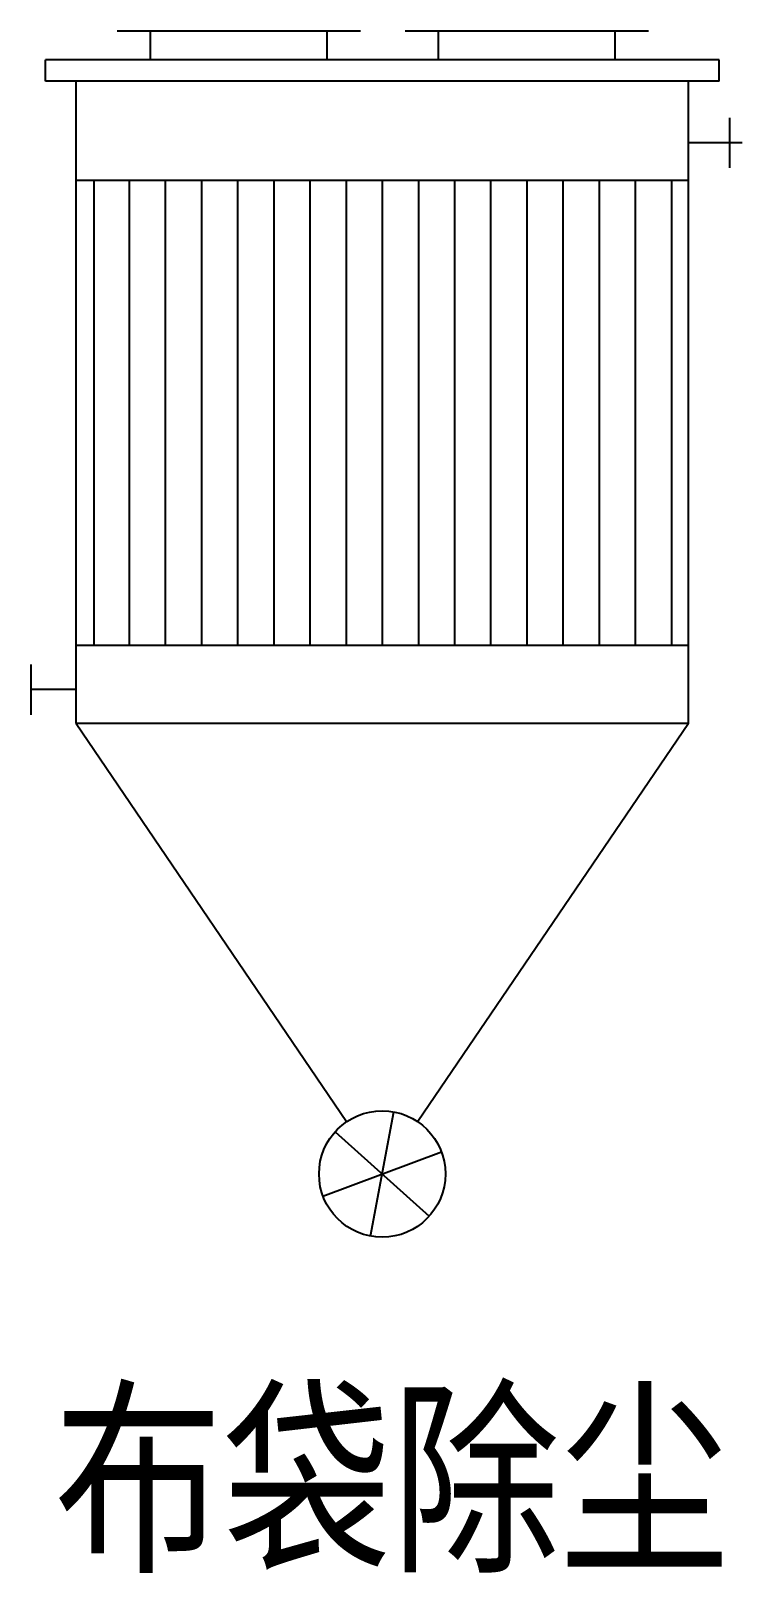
# Model space of a CAD drawing. Header units: millimetres. Extents: x 639.6 to 674.4, y 72.9 to 148.3.
import ezdxf

# ---------------------------------------------------------------- set-up
doc = ezdxf.new("R2010")
doc.units = ezdxf.units.MM
doc.layers.add('GJ', color=3, linetype='Continuous')
doc.layers.add('sb', color=2, linetype='Continuous')
doc.styles.add('QSDI', font='SimSun.ttf', dxfattribs={"width": 0.8})

msp = doc.modelspace()

# ---------------------------------------------------------------- linework, layer by layer
at = {"ltscale": 100}
for p, q in [((674.414, 142.83), (671.784, 142.83)), ((641.814, 116.075), (639.604, 116.075))]:
    msp.add_line(p, q, dxfattribs=at)
at = {"layer": 'GJ'}
for p, q in [((673.793, 144.054), (673.793, 141.606)), ((639.604, 117.299), (639.604, 114.851))]:
    msp.add_line(p, q, dxfattribs=at)
at = {"layer": 'sb'}
for p, q in [((643.827, 148.303), (655.738, 148.303)), ((645.462, 146.89), (645.462, 148.303)), ((654.103, 146.89), (654.103, 148.303)), ((657.918, 148.303), (669.829, 148.303)), ((659.553, 146.89), (659.553, 148.303)), ((668.194, 146.89), (668.194, 148.303)), ((640.314, 145.843), (640.314, 146.89)), ((673.284, 146.89), (640.314, 146.89)), ((673.284, 145.843), (673.284, 146.89)), ((673.284, 145.843), (640.314, 145.843)), ((641.814, 114.415), (641.814, 145.843)), ((671.784, 114.415), (671.784, 145.843))]:
    msp.add_line(p, q, dxfattribs=at)
at = {"layer": 'sb', "color": 2}
for p, q in [((671.784, 140.976), (641.814, 140.976)), ((642.68, 140.976), (642.68, 118.235)), ((644.416, 140.976), (644.416, 118.235)), ((646.185, 140.976), (646.185, 118.235)), ((647.954, 140.976), (647.954, 118.235)), ((649.723, 140.976), (649.723, 118.235)), ((651.492, 140.976), (651.492, 118.235)), ((653.261, 140.976), (653.261, 118.235)), ((655.03, 140.976), (655.03, 118.235)), ((656.799, 140.976), (656.799, 118.235)), ((658.568, 140.976), (658.568, 118.235)), ((660.337, 140.976), (660.337, 118.235)), ((662.106, 140.976), (662.106, 118.235)), ((663.875, 140.976), (663.875, 118.235)), ((665.644, 140.976), (665.644, 118.235)), ((667.413, 140.976), (667.413, 118.235)), ((669.182, 140.976), (669.182, 118.235)), ((670.951, 140.976), (670.951, 118.235)), ((671.784, 118.235), (641.814, 118.235)), ((671.784, 114.415), (641.814, 114.415)), ((641.814, 114.415), (655.059, 94.942)), ((671.784, 114.415), (658.539, 94.942)), ((656.224, 89.345), (657.373, 95.424)), ((654.495, 94.448), (659.103, 90.321)), ((653.901, 91.303), (659.697, 93.466))]:
    msp.add_line(p, q, dxfattribs=at)
msp.add_circle((656.799, 92.384), 3.093, dxfattribs=at)

# ---------------------------------------------------------------- texts
at = {"style": 'QSDI', "width": 0.8}
msp.add_text('布袋除尘', height=7.5686, dxfattribs=at).set_placement((640.733, 73.692))

doc.saveas('drawing.dxf')
